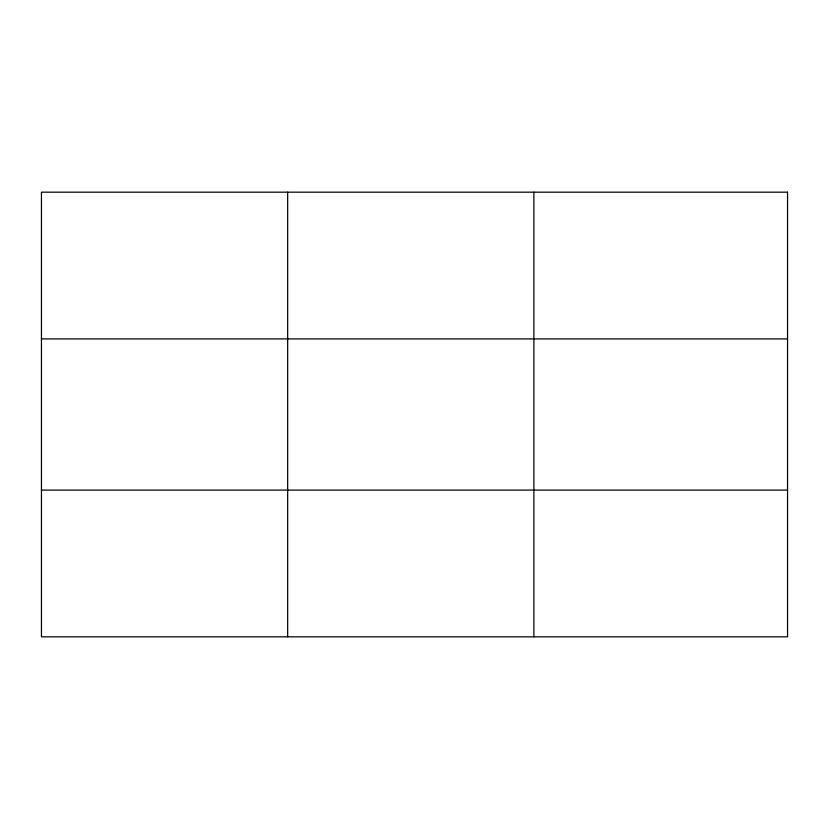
<?xml version="1.0" encoding="UTF-8"?>
<svg xmlns="http://www.w3.org/2000/svg" width="829" height="829" viewBox="0 0 829 829"><rect width="100%" height="100%" fill="white"/><g stroke="black" fill="none" stroke-linecap="round" stroke-linejoin="round"><path stroke-width="1.24" d="M287.663 192.173L287.663 636.827M533.876 192.173L533.876 636.827M41.45 338.906L787.55 338.906M41.45 490.094L787.55 490.094M787.55 192.173L787.55 636.827L41.45 636.827L41.45 192.173L787.55 192.173"/></g></svg>
